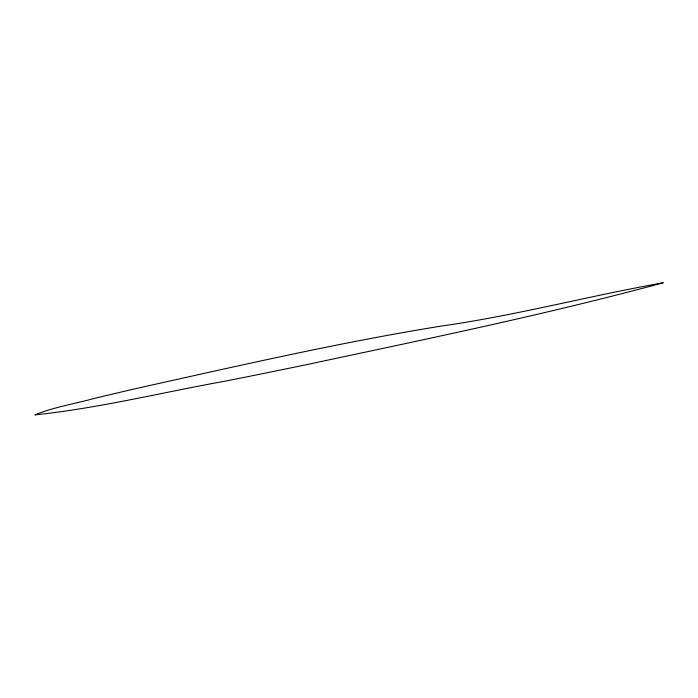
<?xml version="1.0" encoding="UTF-8"?>
<svg xmlns="http://www.w3.org/2000/svg" width="698" height="698" viewBox="0 0 698 698"><rect width="100%" height="100%" fill="white"/><g stroke="black" fill="none" stroke-linecap="round" stroke-linejoin="round"><path stroke-width="1.05" d="M663.1 282.795C545.147 314.754 424.358 339.472 304.581 365.071A316.299 8.83 -11.5 0 1 225.916 381.029C162.364 392.372 99.02 408.182 34.9 414.891C53.877 407.065 74.651 403.88 94.431 398.392A404.421 11.29 -11.5 0 1 137.995 388.123C238.664 365.743 339.298 342.561 441.145 326.088C515.831 315.548 588.885 295.926 663.1 282.795"/></g></svg>
